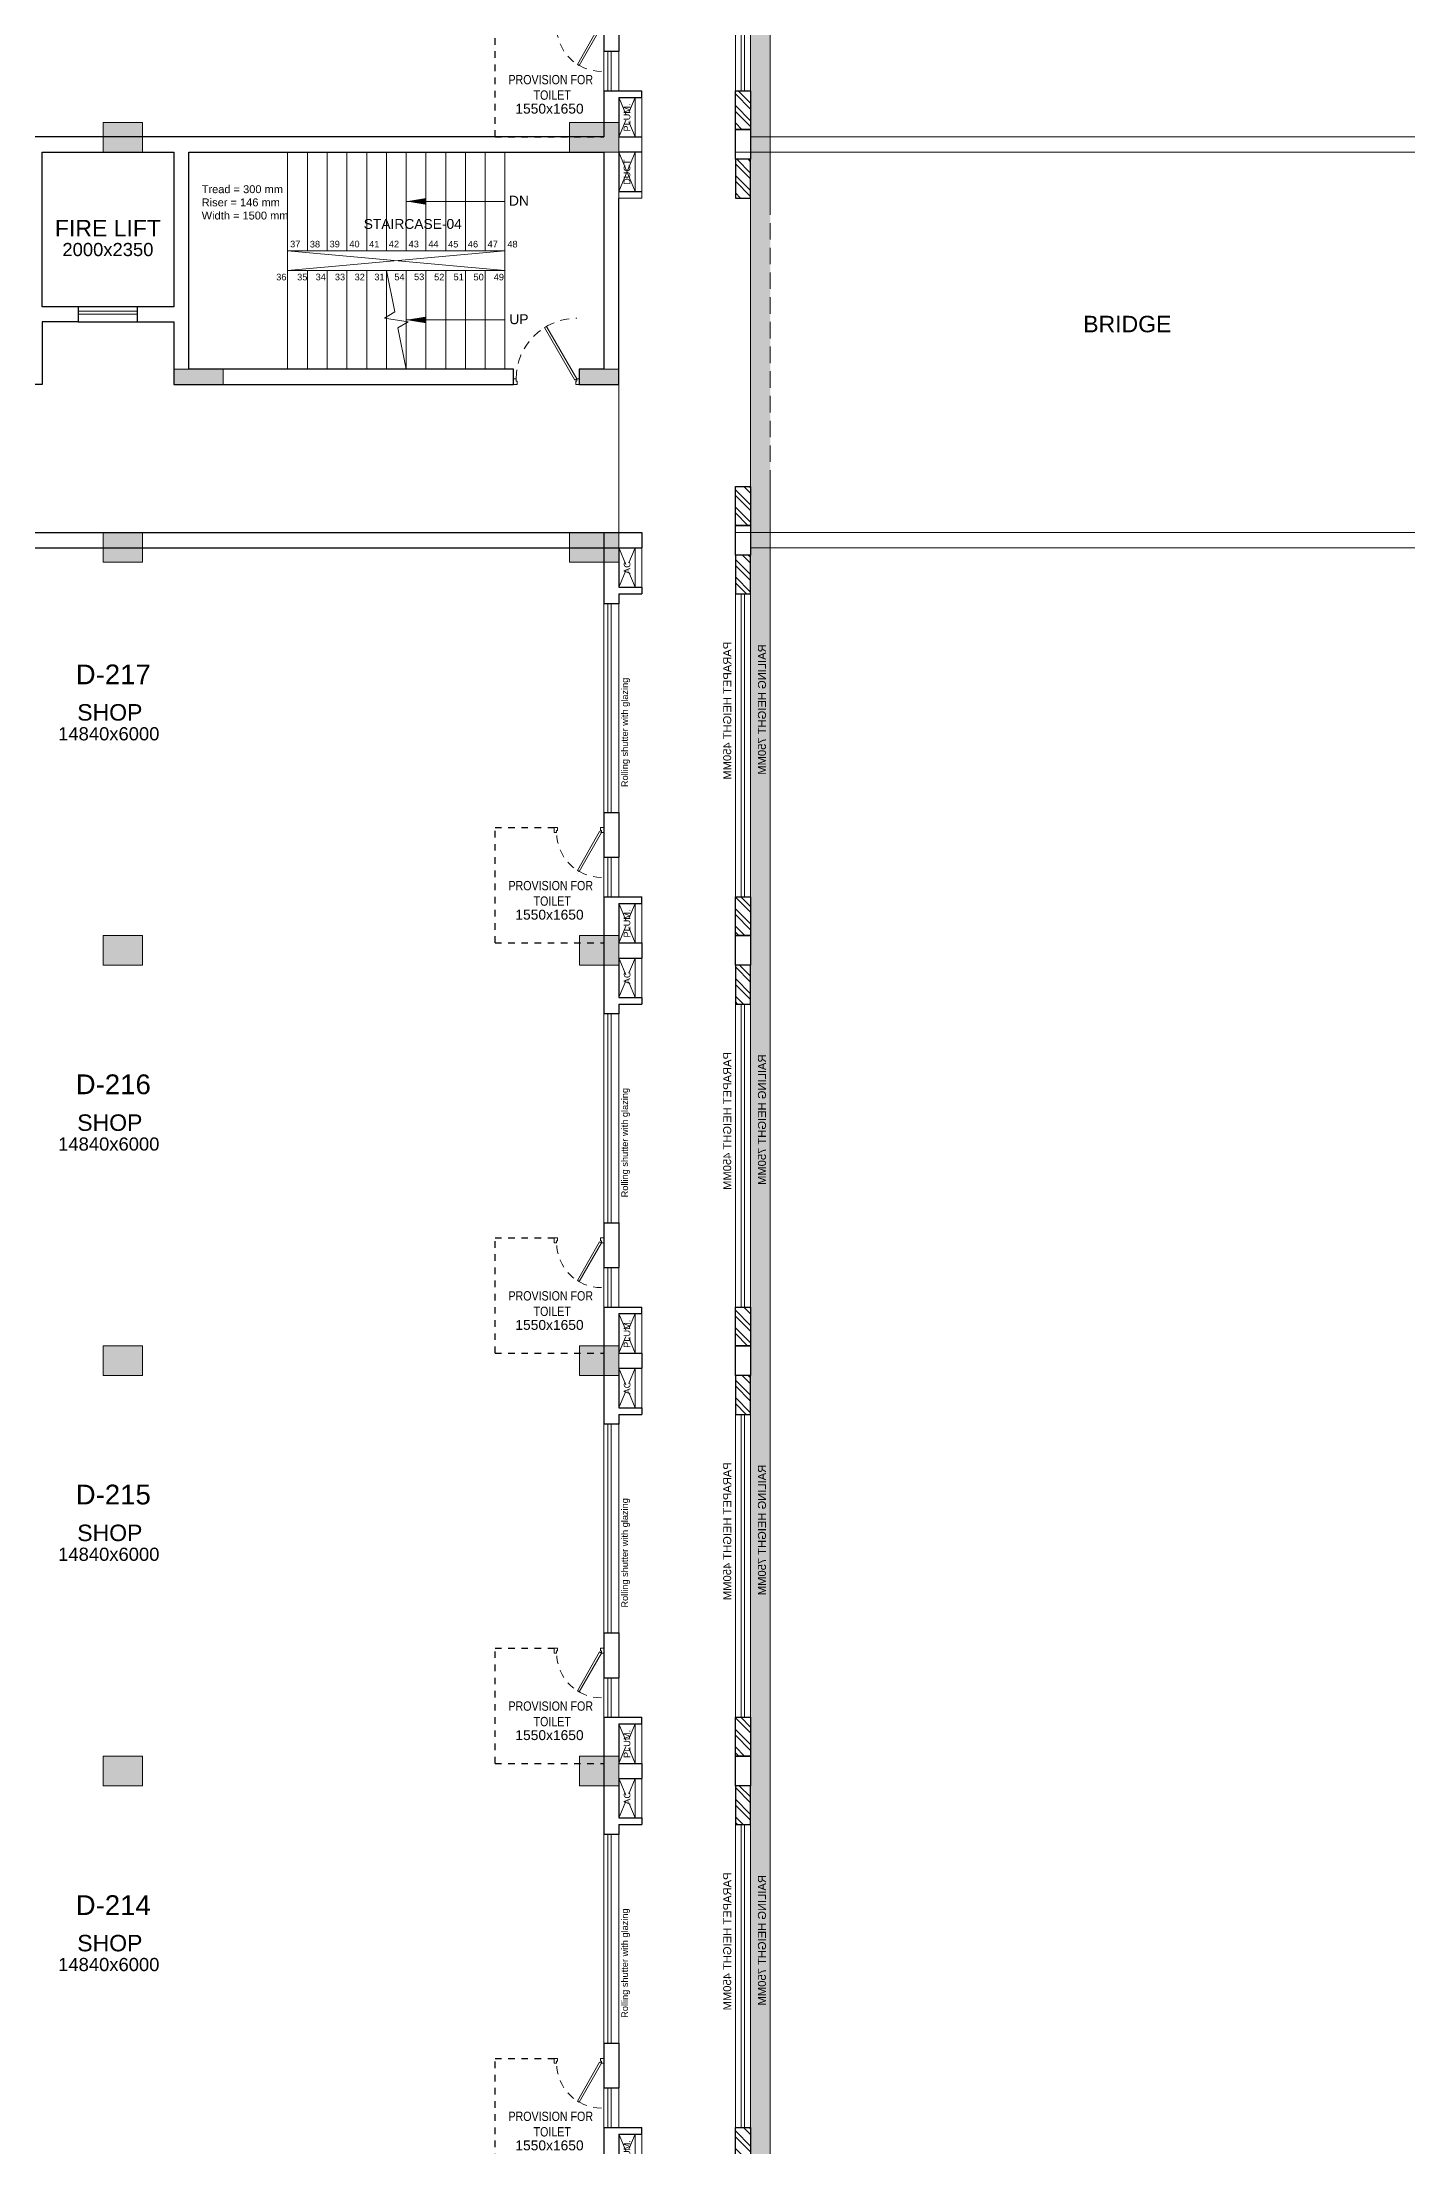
# Model space of a CAD drawing. Header units: metres. Extents: x 9819 to 10514, y 4405 to 4599.
# Drawn here: x 10247.79 to 10268.53, y 4433.72 to 4465.68 of the extents above; entities that cross this region are included whole.
import ezdxf
from ezdxf.enums import TextEntityAlignment as Align

# ---------------------------------------------------------------- set-up
doc = ezdxf.new("R2010")
doc.units = ezdxf.units.M
doc.header["$MEASUREMENT"] = 0
doc.linetypes.add('DASHED2', pattern=[0.375, 0.25, -0.125])
doc.linetypes.add('HIDDEN', pattern=[0.375, 0.25, -0.125])
doc.layers.add('A_COL. NO', color=4, linetype='Continuous')
for name, color, linetype, lineweight in [('A_CONC', 1, 'Continuous', 30), ('A_DOOR-WIN', 23, 'Continuous', 9), ('A_DOTTED', 8, 'HIDDEN', 0), ('A_EXCAVATION', 15, 'Continuous', 20), ('A_GLAZE', 140, 'Continuous', 5), ('A_LEDGE', 252, 'Continuous', 15), ('A_SHOP NO.', 113, 'Continuous', 5), ('A_SILL 0.09', 9, 'Continuous', 9), ('A_SILL 0.25', 25, 'Continuous', 15), ('A_STAIRS', 21, 'Continuous', 9), ('A_TEXT', 7, 'Continuous', 5), ('A_WALL', 7, 'Continuous', 30), ('A_Wall Hatch', 8, 'Continuous', 5), ('COLUMN-FINAL', 210, 'Continuous', 20), ('Doorline', 251, 'DASHED2', 13), ('ELE .15', 8, 'Continuous', 15)]:
    doc.layers.add(name, color=color, linetype=linetype, lineweight=lineweight)
doc.layers.get('A_COL. NO').off()
doc.styles.add('A', font='ARIALN.TTF')
doc.styles.get("Standard").update_dxf_attribs({"font": 'arial.ttf'})
doc.dimstyles.new('DIM IN MM', dxfattribs={"dimtxt": 0.18, "dimasz": 0.075, "dimexe": 0.05, "dimexo": 0.05, "dimgap": 0.05, "dimtad": 0, "dimdec": 0, "dimlfac": 1000, "dimzin": 3, "dimdsep": 46, "dimtxsty": 'A', "dimblk1": 'ARCHTICK', "dimblk2": 'ARCHTICK', "dimsah": 1, "dimcen": 0, "dimclrd": 256, "dimclre": 256, "dimclrt": 256, "dimadec": 0, "dimazin": 0, "dimtfac": 1, "dimtdec": 0, "dimtofl": 0, "dimtmove": 1, "dimatfit": 3, "dimfxl": 1, "dimtolj": 1, "dimtzin": 0, "dimlwd": -1, "dimlwe": -1, "dimarcsym": 0})

# ---------------------------------------------------------------- blocks, each defined once
blk = doc.blocks.new('D 750')
at = {"layer": 'A_DOOR-WIN'}
for points in [[(-0.372, 0.665), (-0.035, 0.075), (-0.063, 0.059), (-0.4, 0.649)], [(-0.75, 0.075), (-0.75, 0), (-0.7, 0), (-0.7, 0.043), (-0.715, 0.043), (-0.715, 0.075)], [(0, 0.075), (0, 0), (-0.05, 0), (-0.05, 0.043), (-0.035, 0.043), (-0.035, 0.075)]]:
    blk.add_lwpolyline(points, close=True, dxfattribs=at)
at = {"layer": 'Doorline', "ltscale": 0.5}
blk.add_arc((-0.035, 0.075), 0.68, 90, 180, dxfattribs=at)
blk = doc.blocks.new('Typical shops 2nd')
at = {"layer": 'A_DOOR-WIN'}
for p, q in [((30.095, -1.08), (30.095, -4.25)), ((30.145, -1.08), (30.145, -4.25)), ((0.465, -5.38), (0.465, -2.21)), ((0.515, -5.38), (0.515, -2.21))]:
    blk.add_line(p, q, dxfattribs=at)
at = {"layer": 'A_DOTTED'}
for p, q in [((0.1, -0.83), (0.35, -0.23)), ((0.1, -0.23), (0.35, -0.83)), ((30.51, -0.23), (30.26, -0.83)), ((30.51, -0.83), (30.26, -0.23)), ((0.1, -6.23), (0.35, -5.63)), ((0.1, -5.63), (0.35, -6.23)), ((30.51, -5.63), (30.26, -6.23)), ((30.51, -6.23), (30.26, -5.63))]:
    blk.add_line(p, q, dxfattribs=at)
at = {"layer": 'A_GLAZE'}
for p, q in [((0.465, -1.53), (0.465, -0.93)), ((0.515, -1.53), (0.515, -0.93)), ((30.095, -4.93), (30.095, -5.53)), ((30.145, -4.93), (30.145, -5.53))]:
    blk.add_line(p, q, dxfattribs=at)
at = {"layer": 'A_LEDGE'}
for p, q in [((0, -0.83), (0, -0.23)), ((0.1, -0.83), (0.1, -0.23)), ((30.51, -0.83), (30.51, -0.23)), ((30.61, -0.83), (30.61, -0.23)), ((0, -5.63), (0, -6.23)), ((0.1, -5.63), (0.1, -6.23)), ((30.51, -5.63), (30.51, -6.23)), ((30.61, -5.63), (30.61, -6.23))]:
    blk.add_line(p, q, dxfattribs=at)
at = {"layer": 'A_SILL 0.09'}
for p, q in [((0.35, -1.53), (0.35, -0.93)), ((0.58, -1.53), (0.58, -0.93)), ((30.03, -4.25), (30.03, -1.08)), ((30.26, -1.08), (30.26, -4.25)), ((0.35, -5.38), (0.35, -2.21)), ((0.58, -2.21), (0.58, -5.38)), ((30.03, -4.93), (30.03, -5.53)), ((30.26, -4.93), (30.26, -5.53))]:
    blk.add_line(p, q, dxfattribs=at)
at = {"layer": 'A_WALL'}
for p, q in [((0, -0.23), (0, 0)), ((30.61, 0), (30.61, -0.23)), ((0.35, -0.23), (0, -0.23)), ((0.35, -0.83), (0.35, -0.23)), ((0.58, -0.93), (0.58, -0.23)), ((30.03, 0), (30.03, -1.08)), ((30.26, -0.23), (30.61, -0.23)), ((30.26, -0.23), (30.26, -0.83)), ((0.35, -0.83), (0, -0.83)), ((0, -0.83), (0, -0.93)), ((0.58, -0.93), (0, -0.93)), ((30.26, -0.83), (30.61, -0.83)), ((30.26, -0.93), (30.61, -0.93)), ((30.26, -0.93), (30.26, -1.08)), ((30.61, -0.83), (30.61, -0.93)), ((30.26, -1.08), (30.03, -1.08)), ((0.35, -2.21), (0.35, -1.53)), ((0.58, -1.53), (0.35, -1.53)), ((0.58, -2.21), (0.58, -1.53)), ((0.58, -2.21), (0.35, -2.21)), ((30.03, -4.25), (30.03, -4.93)), ((30.03, -4.25), (30.26, -4.25)), ((30.26, -4.25), (30.26, -4.93)), ((30.03, -4.93), (30.26, -4.93)), ((0.35, -5.53), (0.35, -5.38)), ((0.35, -5.38), (0.58, -5.38)), ((0.58, -6.46), (0.58, -5.38)), ((0.35, -5.53), (0, -5.53)), ((0, -5.63), (0, -5.53)), ((0.35, -5.63), (0, -5.63)), ((0.35, -6.23), (0.35, -5.63)), ((30.03, -5.53), (30.03, -6.23)), ((30.03, -5.53), (30.61, -5.53)), ((30.26, -5.63), (30.26, -6.23)), ((30.26, -5.63), (30.61, -5.63)), ((30.61, -5.63), (30.61, -5.53)), ((0.35, -6.23), (0, -6.23)), ((30.26, -6.23), (30.61, -6.23))]:
    blk.add_line(p, q, dxfattribs=at)
at = {"layer": 'A_WALL', "color": 252, "linetype": 'DASHED2', "ltscale": 0.3, "true_color": 0x939598}
blk.add_line((28.38, -6.23), (30.03, -6.23), dxfattribs=at)
for points in [[(0.95, 0), (2.23, 0), (2.23, -1.98), (1.33, -1.98)], [(28.38, -6.23), (28.38, -4.48), (29.28, -4.48)]]:
    blk.add_lwpolyline(points, dxfattribs=at)
at = {"layer": 'A_DOOR-WIN', "xscale": -1}
blk.add_blockref('D 750', (0.58, -1.98), dxfattribs=at)
at = {"layer": 'A_DOOR-WIN', "xscale": -1, "rotation": 180}
blk.add_blockref('D 750', (30.03, -4.48), dxfattribs=at)
at = {"char_height": 0.1411, "width": 1.97366, "attachment_point": 1, "style": 'A'}
for insert in [(0.419, -0.618), (28.239, -5.29)]:
    blk.add_mtext('\\pxqc;PROVISION FOR\\P TOILET ', dxfattribs=dict(at, insert=insert))
at = {"layer": 'A_TEXT'}
for s, p in [('PLUM.', (0.274, -0.523)), ('AC', (30.436, -0.531)), ('Rolling shutter with glazing', (30.399, -3.034)), ('Rolling shutter with glazing', (0.282, -3.428)), ('PLUM.', (30.434, -5.936)), ('AC', (0.274, -5.923))]:
    blk.add_text(s, height=0.1, rotation=90, dxfattribs=at).set_placement(p, align=Align.CENTER)
for s, height, p in [('1550x1650', 0.15, (1.388, -1.205)), ('SHOP', 0.25, (7.945, -2.855)), ('SHOP', 0.25, (22.529, -2.855)), ('14840x6000', 0.2, (7.945, -3.155)), ('14840x6000', 0.2, (22.513, -3.155)), ('1550x1650', 0.15, (29.207, -5.877))]:
    blk.add_text(s, height=height, dxfattribs=at).set_placement(p, align=Align.CENTER)
blk = doc.blocks.new('_ARCHTICK')
at = {"color": 0, "linetype": 'ByBlock', "const_width": 0.15}
blk.add_lwpolyline([(-0.5, -0.5), (0.5, 0.5)], dxfattribs=at)
blk = doc.blocks.new('D-900')
at = {"layer": 'A_DOOR-WIN'}
for points in [[(0.45, 0.794), (0.035, 0.075), (0.063, 0.059), (0.478, 0.778)], [(0, 0.075), (0, 0), (0.05, 0), (0.05, 0.043), (0.035, 0.043), (0.035, 0.075)], [(0.9, 0.075), (0.9, 0), (0.85, 0), (0.85, 0.043), (0.865, 0.043), (0.865, 0.075)]]:
    blk.add_lwpolyline(points, close=True, dxfattribs=at)
at = {"layer": 'Doorline', "ltscale": 0.5}
blk.add_arc((0.035, 0.075), 0.83, 0, 90, dxfattribs=at)
blk = doc.blocks.new('Wing D Columns')
at = {"layer": 'COLUMN-FINAL'}
for color, points in [(1, [(22.075, -30.47), (22.075, -30.92), (22.675, -30.92), (22.675, -30.47)]), (4, [(29.16, -30.47), (29.16, -30.92), (29.91, -30.92), (29.91, -30.47)]), (1, [(22.075, -36.7), (22.075, -37.15), (22.675, -37.15), (22.675, -36.7)]), (4, [(29.16, -36.7), (29.16, -37.15), (29.91, -37.15), (29.91, -36.7)]), (3, [(22.075, -42.82), (22.075, -43.27), (22.675, -43.27), (22.675, -42.82)]), (1, [(29.31, -42.82), (29.31, -43.27), (29.91, -43.27), (29.91, -42.82)]), (3, [(22.075, -49.05), (22.075, -49.5), (22.675, -49.5), (22.675, -49.05)]), (1, [(29.31, -49.05), (29.31, -49.5), (29.91, -49.5), (29.91, -49.05)]), (3, [(22.075, -55.28), (22.075, -55.73), (22.675, -55.73), (22.675, -55.28)]), (1, [(29.31, -55.28), (29.31, -55.73), (29.91, -55.73), (29.91, -55.28)])]:
    blk.add_hatch(color=color, dxfattribs=at).paths.add_polyline_path(points)
h = blk.add_hatch(color=231, dxfattribs=at)
h.dxf.hatch_style = 1
h.paths.add_polyline_path([(23.15, -34.22), (23.15, -34.45), (23.9, -34.45), (23.9, -34.22)])
h = blk.add_hatch(color=30, dxfattribs=at)
h.dxf.hatch_style = 1
h.paths.add_polyline_path([(29.31, -34.22), (29.31, -34.45), (29.91, -34.45), (29.91, -34.22)])
at = {"layer": 'COLUMN-FINAL', "color": 1}
for points in [[(22.075, -30.47), (22.075, -30.92), (22.675, -30.92), (22.675, -30.47)], [(22.075, -36.7), (22.075, -37.15), (22.675, -37.15), (22.675, -36.7)], [(29.31, -42.82), (29.31, -43.27), (29.91, -43.27), (29.91, -42.82)], [(29.31, -49.05), (29.31, -49.5), (29.91, -49.5), (29.91, -49.05)], [(29.31, -55.28), (29.31, -55.73), (29.91, -55.73), (29.91, -55.28)]]:
    blk.add_lwpolyline(points, close=True, dxfattribs=at)
at = {"layer": 'COLUMN-FINAL', "color": 4}
for points in [[(29.16, -30.47), (29.16, -30.92), (29.91, -30.92), (29.91, -30.47)], [(29.16, -36.7), (29.16, -37.15), (29.91, -37.15), (29.91, -36.7)]]:
    blk.add_lwpolyline(points, close=True, dxfattribs=at)
at = {"layer": 'COLUMN-FINAL', "color": 231}
blk.add_lwpolyline([(23.15, -34.22), (23.15, -34.45), (23.9, -34.45), (23.9, -34.22)], close=True, dxfattribs=at)
at = {"layer": 'COLUMN-FINAL', "color": 30}
blk.add_lwpolyline([(29.31, -34.22), (29.31, -34.45), (29.91, -34.45), (29.91, -34.22)], close=True, dxfattribs=at)
at = {"layer": 'COLUMN-FINAL', "color": 3}
for points in [[(22.075, -42.82), (22.075, -43.27), (22.675, -43.27), (22.675, -42.82)], [(22.075, -49.05), (22.075, -49.5), (22.675, -49.5), (22.675, -49.05)], [(22.075, -55.28), (22.075, -55.73), (22.675, -55.73), (22.675, -55.28)]]:
    blk.add_lwpolyline(points, close=True, dxfattribs=at)
blk = doc.blocks.new('WING-D REVISED COLU.')
at = {"layer": 'A_EXCAVATION'}
blk.add_blockref('Wing D Columns', (5532.543, -8729.918), dxfattribs=at)
blk = doc.blocks.new('A$C5cf436e8')
at = {"transparency": 33554493}
h = blk.add_hatch(color=256, dxfattribs=at)
h.dxf.hatch_style = 1
h.paths.add_polyline_path([(-32.21, -72.38), (2.3, -72.38), (2.3, 0.3), (-32.21, 0.3)])
h.paths.add_polyline_path([(-31.91, -72.08), (2, -72.08), (2, 0), (-31.91, 0)], flags=16)
at = {"lineweight": 30, "true_color": 0x636466}
h = blk.add_hatch(dxfattribs=at)
h.set_pattern_fill('ANSI32', color=251, scale=0.5)
h.set_pattern_definition([(45, (-9908.29707, -4401.00705), (-0.1325825215, 0.1325825215), []), (45, (-9908.20869, -4401.00705), (-0.1325825215, 0.1325825215), [])])
h.paths.add_polyline_path([(0.11, 0), (0.11, -0.23), (1.77, -0.23), (1.77, -1.89), (2, -1.89), (2, 0)])
h.paths.add_polyline_path([(2, -2.93), (2, -2.34), (1.77, -2.34), (1.77, -2.93)])
h.paths.add_polyline_path([(2, -7.53), (2, -8.12), (1.77, -8.12), (1.77, -7.53)])
h.paths.add_polyline_path([(2, -9.16), (2, -8.57), (1.77, -8.57), (1.77, -9.16)])
h.paths.add_polyline_path([(2, -13.76), (2, -14.35), (1.77, -14.35), (1.77, -13.76)])
h.paths.add_polyline_path([(2, -15.39), (2, -14.8), (1.77, -14.8), (1.77, -15.39)])
h.paths.add_polyline_path([(2, -19.99), (2, -20.58), (1.77, -20.58), (1.77, -19.99)])
h.paths.add_polyline_path([(2, -21.62), (2, -21.03), (1.77, -21.03), (1.77, -21.62)])
h.paths.add_polyline_path([(2, -26.22), (2, -26.81), (1.77, -26.81), (1.77, -26.22)])
h.paths.add_polyline_path([(2, -27.85), (2, -27.26), (1.77, -27.26), (1.77, -27.85)])
h.paths.add_polyline_path([(2, -32.45), (2, -33.04), (1.77, -33.04), (1.77, -32.45)])
h.paths.add_polyline_path([(2, -34.08), (2, -33.49), (1.77, -33.49), (1.77, -34.08)])
h.paths.add_polyline_path([(2, -38.46), (2, -39.05), (1.77, -39.05), (1.77, -38.46)])
h.paths.add_polyline_path([(2, -40.09), (2, -39.5), (1.77, -39.5), (1.77, -40.09)])
h.paths.add_polyline_path([(2, -46.32), (2, -45.73), (1.77, -45.73), (1.77, -46.32)])
h.paths.add_polyline_path([(2, -44.69), (2, -45.28), (1.77, -45.28), (1.77, -44.69)])
h.paths.add_polyline_path([(2, -50.92), (2, -51.51), (1.77, -51.51), (1.77, -50.92)])
h.paths.add_polyline_path([(2, -52.55), (2, -51.96), (1.77, -51.96), (1.77, -52.55)])
h.paths.add_polyline_path([(2, -58.78), (2, -58.19), (1.77, -58.19), (1.77, -58.78)])
h.paths.add_polyline_path([(2, -57.15), (2, -57.74), (1.77, -57.74), (1.77, -57.15)])
h.paths.add_polyline_path([(2, -64.99), (2, -63.81), (1.77, -63.81), (1.77, -64.99)])
h.paths.add_polyline_path([(0.11, -72.08), (0.11, -71.85), (1.77, -71.85), (1.77, -70.19), (2, -70.19), (2, -72.08)])
h.paths.add_polyline_path([(-0.93, -72.08), (-0.34, -72.08), (-0.34, -71.85), (-0.93, -71.85)])
h.paths.add_polyline_path([(-6.72, -72.08), (-7.31, -72.08), (-7.31, -71.85), (-6.72, -71.85)])
h.paths.add_polyline_path([(-8.35, -72.08), (-7.76, -72.08), (-7.76, -71.85), (-8.35, -71.85)])
h.paths.add_polyline_path([(-23.19, -72.08), (-22.6, -72.08), (-22.6, -71.85), (-23.19, -71.85)])
h.paths.add_polyline_path([(-21.56, -72.08), (-22.15, -72.08), (-22.15, -71.85), (-21.56, -71.85)])
h.paths.add_polyline_path([(-15.77, -72.08), (-15.18, -72.08), (-15.18, -71.85), (-15.77, -71.85)])
h.paths.add_polyline_path([(-14.14, -72.08), (-14.73, -72.08), (-14.73, -71.85), (-14.14, -71.85)])
h.paths.add_polyline_path([(-30.02, -72.08), (-30.02, -71.85), (-31.68, -71.85), (-31.68, -70.19), (-31.91, -70.19), (-31.91, -72.08)])
h.paths.add_polyline_path([(-29.57, -72.08), (-28.98, -72.08), (-28.98, -71.85), (-29.57, -71.85)])
h.paths.add_polyline_path([(-31.91, -64.99), (-31.91, -63.81), (-31.68, -63.81), (-31.68, -64.99)])
h.paths.add_polyline_path([(-31.91, -58.78), (-31.91, -58.19), (-31.68, -58.19), (-31.68, -58.78)])
h.paths.add_polyline_path([(-31.91, -57.15), (-31.91, -57.74), (-31.68, -57.74), (-31.68, -57.15)])
h.paths.add_polyline_path([(-31.91, -52.55), (-31.91, -51.96), (-31.68, -51.96), (-31.68, -52.55)])
h.paths.add_polyline_path([(-31.91, -50.92), (-31.91, -51.51), (-31.68, -51.51), (-31.68, -50.92)])
h.paths.add_polyline_path([(-31.91, -46.32), (-31.91, -45.73), (-31.68, -45.73), (-31.68, -46.32)])
h.paths.add_polyline_path([(-31.91, -44.69), (-31.91, -45.28), (-31.68, -45.28), (-31.68, -44.69)])
h.paths.add_polyline_path([(-31.91, -40.09), (-31.91, -39.5), (-31.68, -39.5), (-31.68, -40.09)])
h.paths.add_polyline_path([(-31.91, -38.46), (-31.91, -39.05), (-31.68, -39.05), (-31.68, -38.46)])
h.paths.add_polyline_path([(-31.91, -34.08), (-31.91, -33.49), (-31.68, -33.49), (-31.68, -34.08)])
h.paths.add_polyline_path([(-31.91, -32.45), (-31.91, -33.04), (-31.68, -33.04), (-31.68, -32.45)])
h.paths.add_polyline_path([(-31.91, -27.85), (-31.91, -27.26), (-31.68, -27.26), (-31.68, -27.85)])
h.paths.add_polyline_path([(-31.91, -26.22), (-31.91, -26.81), (-31.68, -26.81), (-31.68, -26.22)])
h.paths.add_polyline_path([(-31.91, -21.62), (-31.91, -21.03), (-31.68, -21.03), (-31.68, -21.62)])
h.paths.add_polyline_path([(-31.91, -19.99), (-31.91, -20.58), (-31.68, -20.58), (-31.68, -19.99)])
h.paths.add_polyline_path([(-31.91, -15.39), (-31.91, -14.8), (-31.68, -14.8), (-31.68, -15.39)])
h.paths.add_polyline_path([(-31.91, -13.76), (-31.91, -14.35), (-31.68, -14.35), (-31.68, -13.76)])
h.paths.add_polyline_path([(-31.91, -9.16), (-31.91, -8.57), (-31.68, -8.57), (-31.68, -9.16)])
h.paths.add_polyline_path([(-31.91, -7.53), (-31.91, -8.12), (-31.68, -8.12), (-31.68, -7.53)])
h.paths.add_polyline_path([(-31.91, -2.93), (-31.91, -2.34), (-31.68, -2.34), (-31.68, -2.93)])
h.paths.add_polyline_path([(-30.02, 0), (-30.02, -0.23), (-31.68, -0.23), (-31.68, -1.89), (-31.91, -1.89), (-31.91, 0)])
at = {"layer": 'A_CONC'}
for points in [[(2, -14.35), (1.77, -14.35), (1.77, -14.8), (2, -14.8)], [(2, -20.58), (1.77, -20.58), (1.77, -21.03), (2, -21.03)], [(2, -26.81), (1.77, -26.81), (1.77, -27.26), (2, -27.26)], [(2, -33.04), (1.77, -33.04), (1.77, -33.49), (2, -33.49)], [(2, -39.05), (1.77, -39.05), (1.77, -39.5), (2, -39.5)]]:
    blk.add_lwpolyline(points, close=True, dxfattribs=at)
at = {"layer": 'A_GLAZE'}
for points in [[(1.86, -13.76), (1.91, -13.76), (1.91, -9.16), (1.86, -9.16)], [(1.86, -19.99), (1.91, -19.99), (1.91, -15.39), (1.86, -15.39)], [(1.86, -26.22), (1.91, -26.22), (1.91, -21.62), (1.86, -21.62)], [(1.86, -32.45), (1.91, -32.45), (1.91, -27.85), (1.86, -27.85)], [(1.86, -44.69), (1.91, -44.69), (1.91, -40.09), (1.86, -40.09)]]:
    blk.add_lwpolyline(points, close=True, dxfattribs=at)
at = {"layer": 'A_SILL 0.25'}
blk.add_line((2, -38.46, 0), (2, -34.08), dxfattribs=at)
blk.add_lwpolyline([(2, -34.08), (2, 0), (-31.91, 0), (-31.91, -72.08), (2, -72.08), (2, -38.46)], dxfattribs=at)
at = {"layer": 'A_TEXT', "color": 32, "true_color": 0xcd6928}
for p, q in [((1.77, -13.76), (1.77, -9.16)), ((2, -9.16), (2, -13.76)), ((1.77, -19.99), (1.77, -15.39)), ((2, -15.39), (2, -19.99)), ((1.77, -26.22), (1.77, -21.62)), ((2, -21.62), (2, -26.22)), ((1.77, -32.45), (1.77, -27.85)), ((2, -27.85), (2, -32.45)), ((1.77, -44.69), (1.77, -40.09)), ((2, -40.09), (2, -44.69))]:
    blk.add_line(p, q, dxfattribs=at)
at = {"layer": 'A_WALL'}
for points in [[(2, -9.16), (2, -8.57), (1.77, -8.57), (1.77, -9.16)], [(2, -13.76), (2, -14.35), (1.77, -14.35), (1.77, -13.76)], [(2, -15.39), (2, -14.8), (1.77, -14.8), (1.77, -15.39)], [(2, -19.99), (2, -20.58), (1.77, -20.58), (1.77, -19.99)], [(2, -21.62), (2, -21.03), (1.77, -21.03), (1.77, -21.62)], [(2, -26.22), (2, -26.81), (1.77, -26.81), (1.77, -26.22)], [(2, -27.85), (2, -27.26), (1.77, -27.26), (1.77, -27.85)], [(2, -32.45), (2, -33.04), (1.77, -33.04), (1.77, -32.45)], [(2, -34.08), (2, -33.49), (1.77, -33.49), (1.77, -34.08)], [(2, -38.46), (2, -39.05), (1.77, -39.05), (1.77, -38.46)], [(2, -40.09), (2, -39.5), (1.77, -39.5), (1.77, -40.09)]]:
    blk.add_lwpolyline(points, close=True, dxfattribs=at)
at = {"layer": 'ELE .15', "color": 7, "linetype": 'DASHED2', "true_color": 0xffffff}
blk.add_line((2.3, -34.08), (2.3, -38.46), dxfattribs=at)
at = {"layer": 'ELE .15', "color": 7, "true_color": 0xffffff}
blk.add_lwpolyline([(2.3, -34.08), (2.3, 0.3), (-32.21, 0.3), (-32.21, -72.38), (2.3, -72.38), (2.3, -38.46)], dxfattribs=at)
at = {"layer": 'A_TEXT', "color": 32, "true_color": 0xcd6928, "char_height": 0.1215, "attachment_point": 1, "rotation": 90}
for insert in [(1.585, -13.032), (1.585, -19.262), (1.585, -25.492), (1.585, -31.722)]:
    blk.add_mtext_dynamic_manual_height_columns('PARAPET HEIGHT 450MM', width=3.42392, gutter_width=0.931, heights=[0], dxfattribs=dict(at, insert=insert))
at = {"layer": 'A_TEXT', "color": 4, "char_height": 0.1215, "attachment_point": 1, "rotation": 90}
for insert in [(2.113, -12.994), (2.113, -19.224), (2.113, -25.454), (2.113, -31.684)]:
    blk.add_mtext_dynamic_manual_height_columns('RAILING HEIGHT 750MM', width=3.42392, gutter_width=0.931, heights=[0], dxfattribs=dict(at, insert=insert))

msp = doc.modelspace()

# ---------------------------------------------------------------- linework, layer by layer
at = {"layer": 'A_DOOR-WIN'}
for p, q in [((10249.2364, 4461.5978), (10248.3364, 4461.5978)), ((10249.2364, 4461.5478), (10248.3364, 4461.5478))]:
    msp.add_line(p, q, dxfattribs=at)
at = {"layer": 'A_DOTTED', "linetype": 'Continuous'}
for points in [[(10251.5164, 4464.0128), (10251.5164, 4462.5128), (10254.8164, 4462.2128), (10254.8164, 4460.7128)], [(10254.8164, 4464.0128), (10254.8164, 4462.5128), (10251.5164, 4462.2128), (10251.5164, 4460.7128)]]:
    msp.add_lwpolyline(points, dxfattribs=at)
at = {"layer": 'A_LEDGE'}
msp.add_lwpolyline([(10256.5464, 4464.0128), (10256.7964, 4463.4128), (10256.7964, 4464.0128), (10256.5464, 4463.4128), (10256.5464, 4463.3128), (10256.8964, 4463.3128), (10256.8964, 4463.4128), (10256.8964, 4464.0128), (10256.8964, 4464.2428)], dxfattribs=at)
at = {"layer": 'A_SILL 0.09'}
msp.add_line((10256.5464, 4460.4828), (10256.5464, 4458.2328), dxfattribs=at)
at = {"layer": 'A_SILL 0.25'}
for points in [[(10226.6364, 4424.8528), (10224.6364, 4424.8528), (10224.6364, 4496.9328), (10258.5464, 4496.9328), (10258.5464, 4464.2428), (10270.3464, 4464.2428), (10270.3464, 4496.9328), (10304.2564, 4496.9328), (10304.2564, 4464.2428), (10316.0564, 4464.2428), (10316.0564, 4496.9328), (10349.9664, 4496.9328), (10349.9664, 4418.6228), (10347.9664, 4418.6228)], [(10226.6364, 4425.0828), (10224.8664, 4425.0828), (10224.8664, 4496.7028), (10258.3164, 4496.7028), (10258.3164, 4464.0128), (10270.5764, 4464.0128), (10270.5764, 4496.7028), (10304.0264, 4496.7028), (10304.0264, 4464.0128), (10316.2864, 4464.0128), (10316.2864, 4496.7028), (10349.7364, 4496.7028), (10349.7364, 4418.8528), (10347.9664, 4418.8528)], [(10256.5464, 4425.0828), (10258.3164, 4425.0828), (10258.3164, 4458.2328), (10270.5764, 4458.2328), (10270.5764, 4418.8528), (10272.3464, 4418.8528)], [(10256.5464, 4424.8528), (10258.5464, 4424.8528), (10258.5464, 4458.0028), (10270.3464, 4458.0028), (10270.3464, 4418.6228), (10272.3464, 4418.6228), (10302.2564, 4418.6228), (10302.2564, 4420.6228), (10302.6064, 4420.6228), (10302.6064, 4420.8528), (10302.6064, 4421.4528), (10302.6064, 4421.5528), (10302.0264, 4421.5528), (10302.0264, 4420.8528), (10302.0264, 4420.6228)]]:
    msp.add_lwpolyline(points, dxfattribs=at)
at = {"layer": 'A_STAIRS'}
for p, q in [((10251.8164, 4462.5128), (10251.8164, 4464.0128)), ((10252.1164, 4462.5128), (10252.1164, 4464.0128)), ((10252.4164, 4462.5128), (10252.4164, 4464.0128)), ((10252.7164, 4462.5128), (10252.7164, 4464.0128)), ((10253.0164, 4462.5128), (10253.0164, 4464.0128)), ((10253.3164, 4462.5128), (10253.3164, 4464.0128)), ((10253.6164, 4462.5128), (10253.6164, 4464.0128)), ((10253.9164, 4462.5128), (10253.9164, 4464.0128)), ((10254.2164, 4462.5128), (10254.2164, 4464.0128)), ((10254.5164, 4462.5128), (10254.5164, 4464.0128)), ((10251.8164, 4462.2128), (10251.8164, 4460.7128)), ((10252.1164, 4462.2128), (10252.1164, 4460.7128)), ((10252.4164, 4462.2128), (10252.4164, 4460.7128)), ((10252.7164, 4462.2128), (10252.7164, 4460.7128)), ((10253.6164, 4462.2128), (10253.6164, 4460.7128)), ((10253.9164, 4462.2128), (10253.9164, 4460.7128)), ((10254.2164, 4462.2128), (10254.2164, 4460.7128)), ((10254.5164, 4462.2128), (10254.5164, 4460.7128))]:
    msp.add_line(p, q, dxfattribs=at)
msp.add_lwpolyline([(10254.8164, 4462.2128), (10251.5164, 4462.2128), (10251.5164, 4462.5128), (10254.8164, 4462.5128)], close=True, dxfattribs=at)
at = {"layer": 'A_STAIRS', "linetype": 'Continuous'}
msp.add_lwpolyline([(10253.0164, 4460.7128), (10253.0164, 4462.2128), (10253.1419, 4461.5854), (10252.9858, 4461.4904), (10253.3471, 4461.4352), (10253.191, 4461.3402), (10253.3164, 4460.7128), (10253.3164, 4462.2128)], dxfattribs=at)
at = {"layer": 'A_WALL'}
for p, q in [((10256.3164, 4464.2428), (10226.8664, 4464.2428)), ((10226.2864, 4458.2328), (10256.8964, 4458.2328)), ((10226.2864, 4458.0028), (10256.8964, 4458.0028))]:
    msp.add_line(p, q, dxfattribs=at)
for points in [[(10248.3364, 4461.6628), (10247.7864, 4461.6628), (10247.7864, 4464.0128), (10249.7864, 4464.0128), (10249.7864, 4461.6628), (10249.2364, 4461.6628), (10248.3364, 4461.6628), (10248.3364, 4461.4328), (10249.2364, 4461.4328), (10249.2364, 4461.6628)], [(10249.2364, 4461.4328), (10249.7864, 4461.4328), (10249.7864, 4460.4828), (10254.9464, 4460.4828), (10254.9464, 4460.7128), (10250.0164, 4460.7128), (10250.0164, 4464.0128), (10256.3164, 4464.0128), (10256.3164, 4460.7128), (10255.9464, 4460.7128), (10255.9464, 4460.4828), (10256.5464, 4460.4828), (10256.5464, 4463.3128)], [(10256.8964, 4464.0128), (10256.5464, 4464.0128), (10256.5464, 4463.4128), (10256.8964, 4463.4128)], [(10248.3364, 4461.4328), (10247.7864, 4461.4328), (10247.7864, 4460.4828), (10247.5564, 4460.4828)]]:
    msp.add_lwpolyline(points, dxfattribs=at)

# ---------------------------------------------------------------- block references
at = {"layer": 'A_COL. NO'}
msp.add_blockref('WING-D REVISED COLU.', (4694.0937, 13224.8507), dxfattribs=at)
at = {"layer": 'A_DOOR-WIN', "xscale": -1.111111111099995, "yscale": 1.111111111099995, "zscale": 1.111111111099995}
msp.add_blockref('D-900', (10255.9464, 4460.4828), dxfattribs=at)
at = {"layer": 'A_SILL 0.25', "xscale": -1, "rotation": 180}
msp.add_blockref('A$C5cf436e8', (10256.5464, 4424.8528), dxfattribs=at)
at = {"layer": 'A_Wall Hatch'}
for p in [(10226.2864, 4470.4728), (10226.2864, 4458.2328), (10226.2864, 4452.0028), (10226.2864, 4445.7728), (10226.2864, 4439.5428)]:
    msp.add_blockref('Typical shops 2nd', p, dxfattribs=at)

# ---------------------------------------------------------------- texts
at = {"layer": 'A_SHOP NO.'}
for s, p in [('D-217', (10248.8676, 4455.9296)), ('D-216', (10248.8676, 4449.7047)), ('D-215', (10248.8676, 4443.4747)), ('D-214', (10248.8676, 4437.2396))]:
    msp.add_text(s, height=0.3, dxfattribs=at).set_placement(p, align=Align.CENTER)
at = {"layer": 'A_STAIRS'}
for s, p in [('37', (10251.7089, 4462.5653)), ('38', (10252.0089, 4462.5635)), ('39', (10252.3089, 4462.5652)), ('40', (10252.6089, 4462.5652)), ('41', (10252.9089, 4462.5635)), ('42', (10253.2089, 4462.5652)), ('43', (10253.5089, 4462.5652)), ('44', (10253.8089, 4462.5652)), ('45', (10254.1089, 4462.5635)), ('46', (10254.4089, 4462.5635)), ('47', (10254.7089, 4462.5653)), ('48', (10255.0089, 4462.5635)), ('36', (10251.4979, 4462.0636)), ('35', (10251.8161, 4462.0636)), ('34', (10252.0972, 4462.0653)), ('33', (10252.3888, 4462.0653)), ('32', (10252.6889, 4462.0653)), ('31', (10252.9882, 4462.0653)), ('54', (10253.2928, 4462.0653)), ('53', (10253.5914, 4462.0671)), ('52', (10253.8966, 4462.064)), ('51', (10254.1921, 4462.0654)), ('50', (10254.4949, 4462.0636)), ('49', (10254.8021, 4462.0636))]:
    msp.add_text(s, height=0.1, dxfattribs=at).set_placement(p, align=Align.RIGHT)
at = {"layer": 'A_TEXT'}
msp.add_text('DUCT', height=0.1, rotation=90, dxfattribs=at).set_placement((10256.7203, 4463.7072), align=Align.CENTER)
for s, height, p in [('DN', 0.15, (10255.0294, 4463.1989)), ('FIRE LIFT', 0.25, (10248.7864, 4462.7319)), ('STAIRCASE-04', 0.15, (10253.4169, 4462.8452)), ('2000x2350', 0.2, (10248.7864, 4462.4319)), ('UP', 0.15, (10255.0294, 4461.3989)), ('BRIDGE', 0.25, (10264.2702, 4461.2752)), ('BRIDGE', 0.25, (10264.2702, 4461.2752))]:
    msp.add_text(s, height=height, dxfattribs=at).set_placement(p, align=Align.CENTER)
at = {"layer": 'A_TEXT', "insert": (10251.0415, 4463.5081), "char_height": 0.12, "width": 1.661733, "attachment_point": 2}
msp.add_mtext('\\pxql;Tread = 300 mm\\PRiser = 146 mm\\PWidth = 1500 mm', dxfattribs=at)

# ---------------------------------------------------------------- leaders
at = {"layer": 'A_STAIRS'}
for points in [[(10253.3164, 4463.2628), (10254.8164, 4463.2628)], [(10253.3164, 4461.4628), (10254.8164, 4461.4628)]]:
    msp.add_leader(points, dimstyle='DIM IN MM', override={"dimasz": 0.3, "dimgap": 0.05, "dimtad": 0}, dxfattribs=at)

doc.saveas('drawing.dxf')
